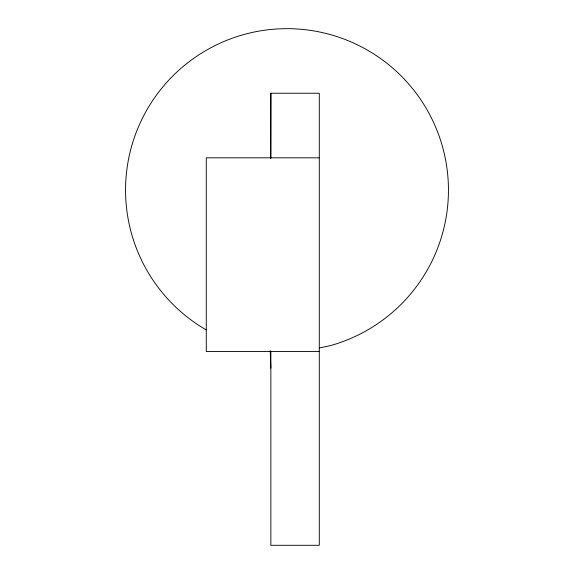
<?xml version="1.0" encoding="UTF-8"?>
<svg xmlns="http://www.w3.org/2000/svg" width="574" height="574" viewBox="0 0 574 574"><rect width="100%" height="100%" fill="white"/><g stroke="black" fill="none" stroke-linecap="round" stroke-linejoin="round"><path stroke-width="0.86" d="M270.698 158.496L270.856 93.239L319.288 93.239L319.288 545.3L270.856 545.3L270.856 351.561M319.288 347.98L330.516 345.584A161.452 161.452 0 0 0 426.245 108.407A161.452 161.452 0 0 0 172.501 76.285A161.452 161.452 0 0 0 206.116 329.835M319.288 157.821L206.274 157.821L206.274 351.561L319.288 351.561M270.225 350.685L270.856 368.178M270.856 93.239L270.856 158.001"/></g></svg>
